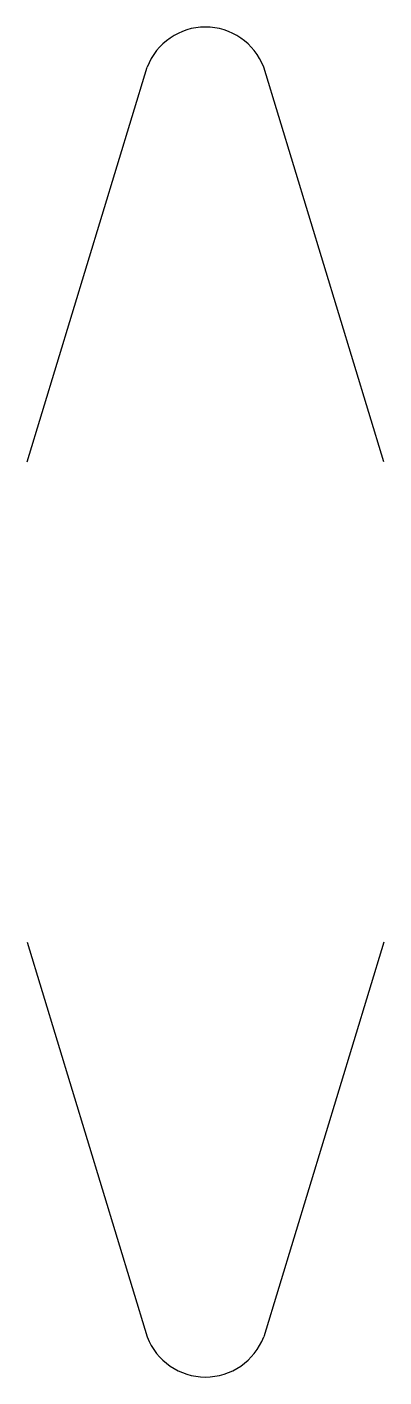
# Model space of a CAD drawing. Header units: millimetres. Extents: x 46132 to 95928, y 6247 to 16090.
# Drawn here: x 95899 to 95927.6, y 15982.1 to 16090.4 of the extents above.
import ezdxf

# ---------------------------------------------------------------- set-up
doc = ezdxf.new("R2010")
doc.units = ezdxf.units.MM
doc.layers.get('0').update_dxf_attribs({"linetype": 'CONTINUOUS'})

msp = doc.modelspace()

# ---------------------------------------------------------------- linework, layer by layer
for p, q in [((95898.98, 16055.5), (95908.62, 16087.15)), ((95927.61, 16055.5), (95917.97, 16087.15)), ((95898.98, 16016.98), (95908.62, 15985.33)), ((95927.61, 16016.98), (95917.97, 15985.33))]:
    msp.add_line(p, q)
for centre, start, end in [((95913.29, 16085.36), 20.907, 159.093), ((95913.29, 15987.11), 200.907, 339.093)]:
    msp.add_arc(centre, 5, start, end)

doc.saveas('drawing.dxf')
